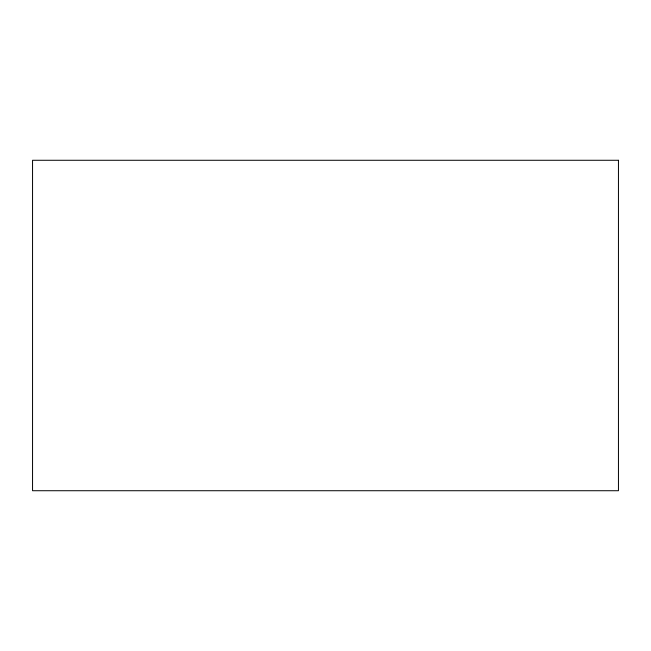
<?xml version="1.0" encoding="UTF-8"?>
<svg xmlns="http://www.w3.org/2000/svg" width="651" height="651" viewBox="0 0 651 651"><rect width="100%" height="100%" fill="white"/><g stroke="black" fill="none" stroke-linecap="round" stroke-linejoin="round"><path stroke-width="0.98" d="M618.45 160.276L32.55 160.276L32.55 490.724L618.45 490.724L618.45 160.276"/></g></svg>
